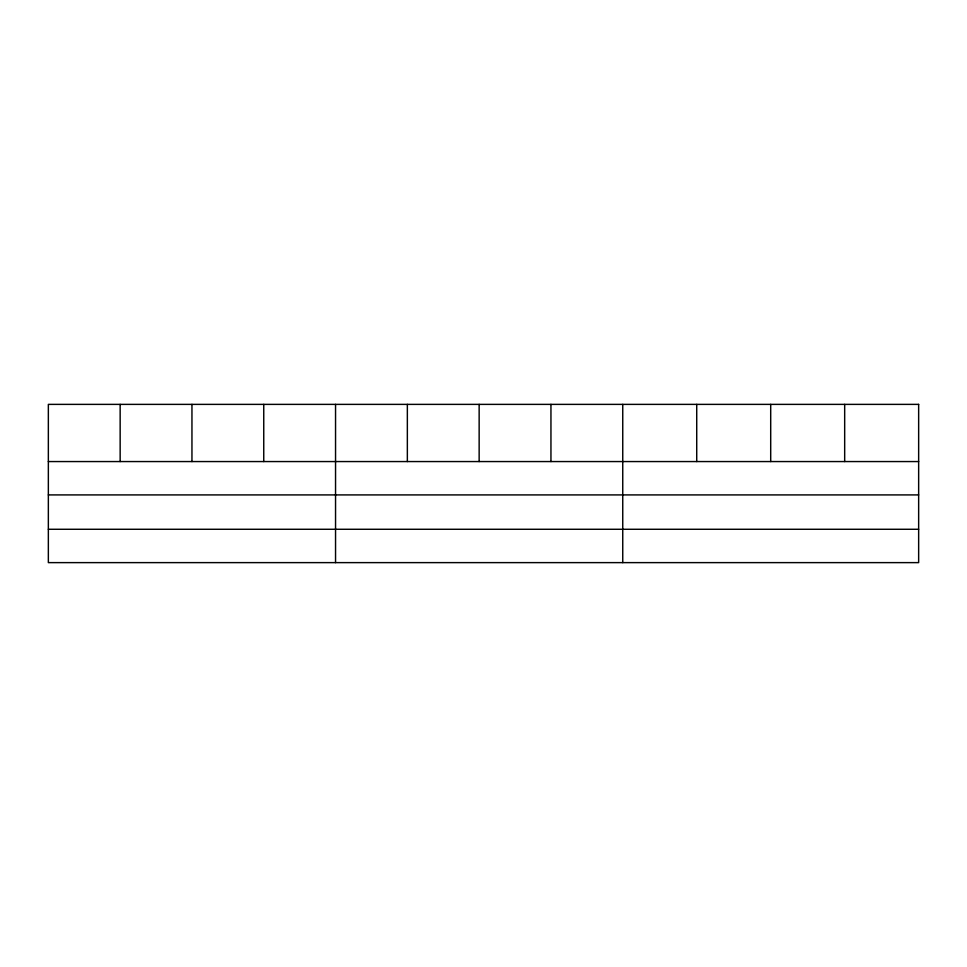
<?xml version="1.0" encoding="UTF-8"?>
<svg xmlns="http://www.w3.org/2000/svg" width="967" height="967" viewBox="0 0 967 967"><rect width="100%" height="100%" fill="white"/><g stroke="black" fill="none" stroke-linecap="round" stroke-linejoin="round"><path stroke-width="1.45" d="M48.35 461.561L918.65 461.561M48.35 494.911L918.65 494.911M48.35 529.275L918.65 529.275M844.674 404.375L844.674 461.561M770.699 404.375L770.699 461.561M696.723 404.375L696.723 461.561M622.748 404.375L622.748 562.625M550.948 404.375L550.948 461.561M479.148 404.375L479.148 461.561M407.349 404.375L407.349 461.561M335.549 404.375L335.549 562.625M263.749 404.375L263.749 461.561M191.95 404.375L191.95 461.561M120.15 404.375L120.15 461.561M918.65 404.375L48.35 404.375L48.35 562.625L918.65 562.625L918.65 404.375"/></g></svg>
